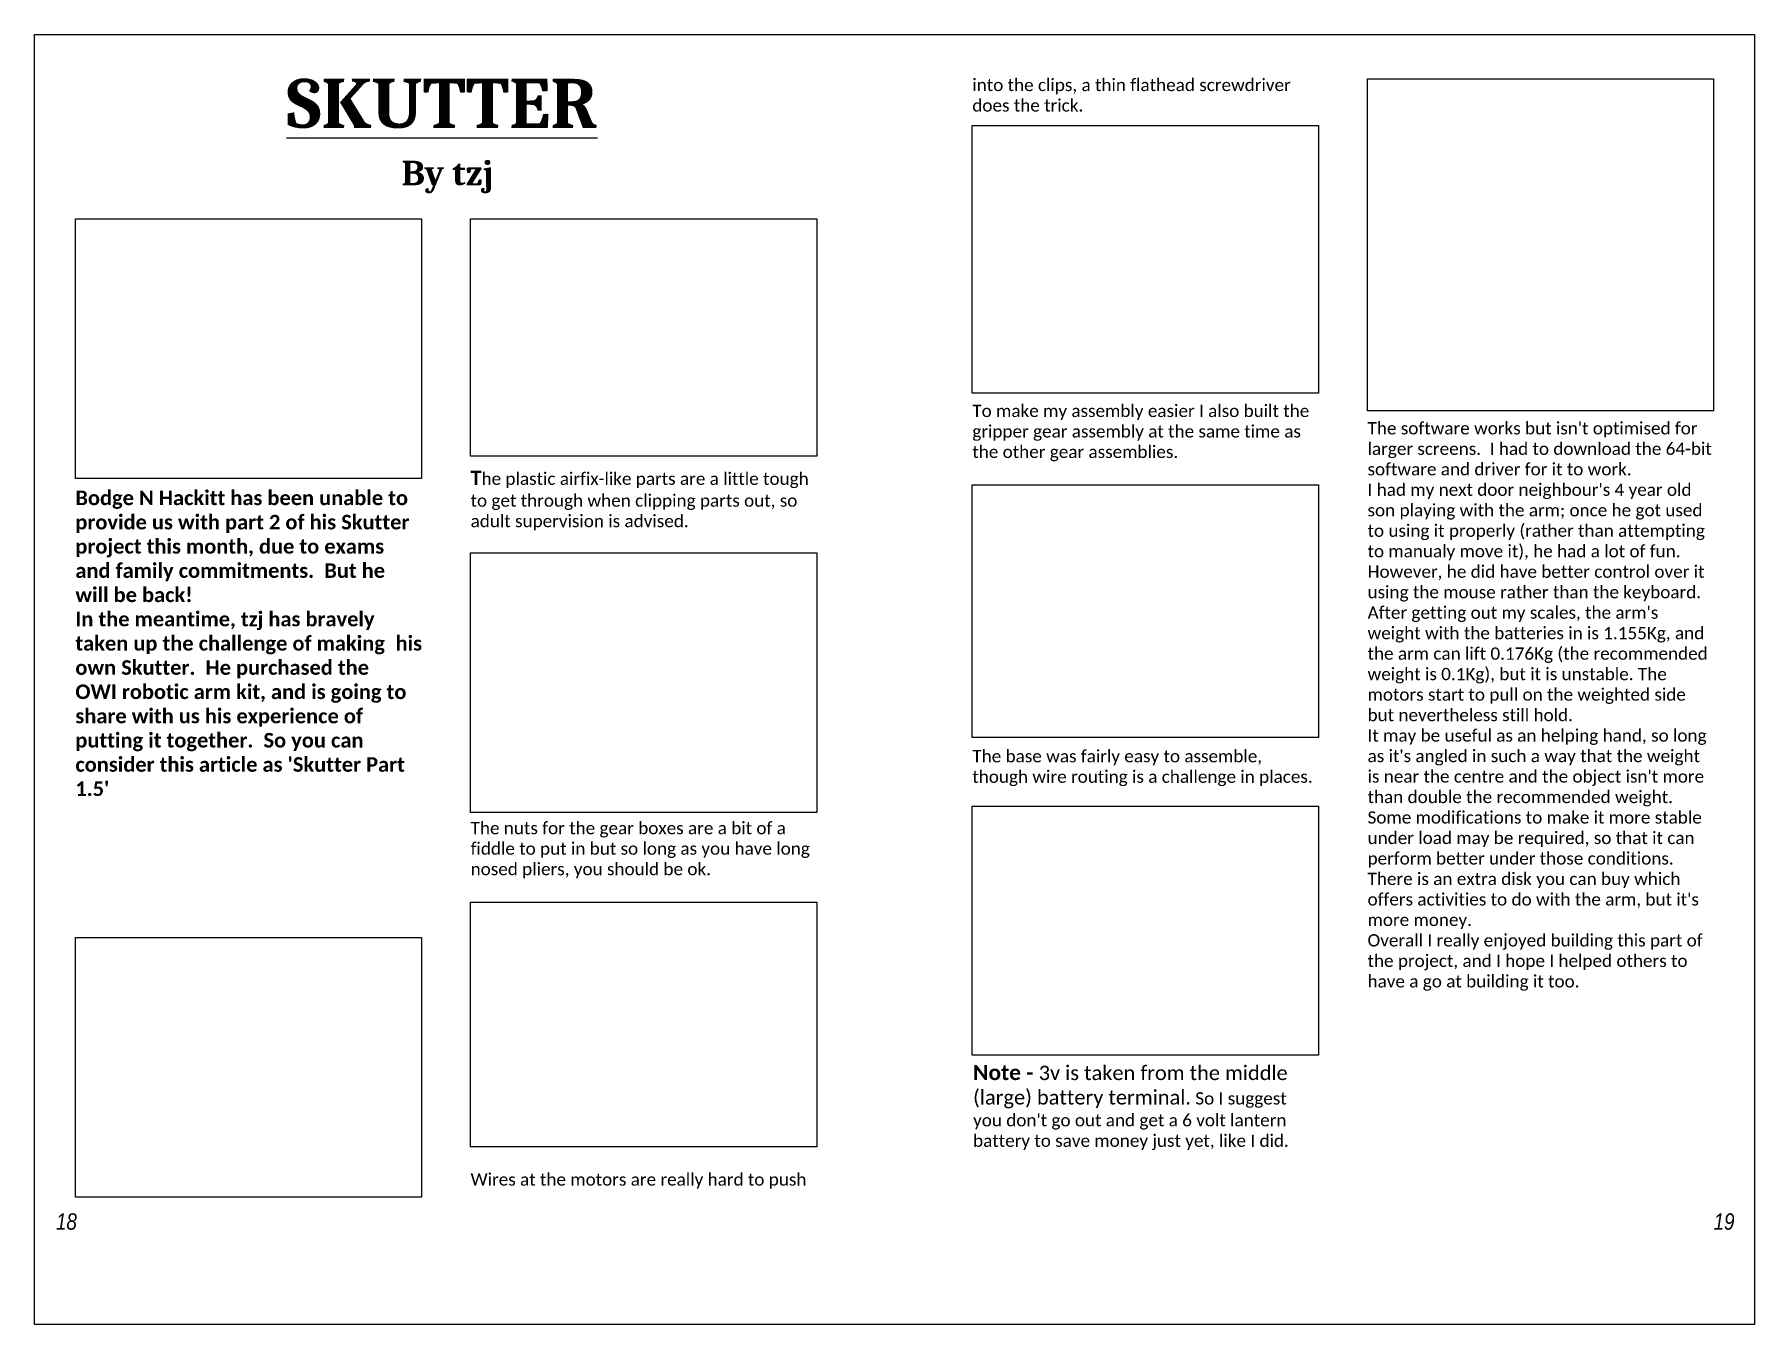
# Model space of a CAD drawing. Header units: millimetres. Extents: x 251 to 671, y 296 to 611.
import ezdxf

# ---------------------------------------------------------------- set-up
doc = ezdxf.new("R2010")
doc.units = ezdxf.units.MM
doc.layers.add('Images', color=7, linetype='Continuous')
doc.layers.add('Text', color=7, linetype='Continuous')
doc.styles.get("Standard").update_dxf_attribs({"font": 'arial.ttf'})
picture_1 = doc.add_image_def('image1.jpg', size_in_pixel=(1024, 768))
picture_2 = doc.add_image_def('image2.jpg', size_in_pixel=(1024, 768))
picture_3 = doc.add_image_def('image3.jpg', size_in_pixel=(949, 651))
picture_4 = doc.add_image_def('image4.jpg', size_in_pixel=(1024, 768))
picture_5 = doc.add_image_def('image5.jpg', size_in_pixel=(809, 625))
picture_6 = doc.add_image_def('image6.jpg', size_in_pixel=(887, 647))
picture_7 = doc.add_image_def('image7.jpg', size_in_pixel=(973, 700))
picture_8 = doc.add_image_def('image8.jpg', size_in_pixel=(714, 685))
picture_9 = doc.add_image_def('image9.jpg', size_in_pixel=(1024, 724))
picture_10 = doc.add_image_def('image10.jpg', size_in_pixel=(1024, 768))

msp = doc.modelspace()

# ---------------------------------------------------------------- texts
at = {"layer": 'Images', "attachment_point": 1}
for s, width, gutter_width, insert, char_height in [('\\pi51.548;{\\fCambria|b1|i0|c0|p18;\\L\\C157;\\c9527094;SKUTTER\\P\\pi79.644;\\H0.5x;\\lBy tzj}', 181, 12.5, (260.86, 600.18), 12), ("{\\fCalibri|b1|i0|c0|p34;\\H1.2333x;Note -\\fCalibri|b0|i0|c0|p34; \\H0.94597x;3v is taken from the middle \\H1.2912x; \\H0.77447x;(large) battery terminal.\\H0.8571x; So I suggest \\H1.5468x; \\H0.64651x;you don't go out and get a 6 volt lantern \\H1.3388x; \\H0.74693x;battery to save money just yet, like I did.\\H1.2399x; }", 84.2428, 25.99, (480.05, 359.42), 3)]:
    msp.add_mtext_dynamic_manual_height_columns(s, width=width, gutter_width=gutter_width, heights=[0], dxfattribs=dict(at, insert=insert, char_height=char_height))
at = {"layer": 'Text', "attachment_point": 1}
for s, insert, char_height in [('{\\fCalibri|b0|i0|c0|p34;into the clips, a thin flathead screwdriver does the trick.}', (479.86, 600.18), 3), ('{\\fCalibri|b0|i0|c0|p34;To make my assembly easier I also built the \\H1.3215x; \\H0.75669x;gripper gear assembly at the same time as \\H1.2457x; \\H0.80279x;the other gear assemblies.\\H1.271x; }', (479.86, 520.6), 3), ("{\\fCalibri|b0|i0|c0|p34;The software works but isn't optimised for larger screens.  I had to download the 64-bit software and driver for it to work.\\PI had my next door neighbour's 4 year old son playing with the arm; once he got used to using it properly (rather than attempting to manualy move it), he had a lot of fun. However, he did have better control over it using the mouse rather than the keyboard.\\PAfter getting out my scales, the arm's weight with the batteries in is 1.155Kg, and the arm can lift 0.176Kg (the recommended weight is 0.1Kg), but it is unstable. The motors start to pull on the weighted side but nevertheless still hold.\\PIt may be useful as an helping hand, so long as it's angled in such a way that the weight is near the centre and the object isn't more than double the recommended weight.\\PSome modifications to make it more stable under load may be required, so that it can perform better under those conditions.\\PThere is an extra disk you can buy which offers activities to do with the arm, but it's more money.\\P\\H0.99997x;Overall I really enjoyed building this part of the project, and I hope I helped others to have a go at building it too.}", (576.36, 516.36), 3), ('{\\fCalibri|b1|i0|c0|p34;\\H1.1667x;T\\fCalibri|b0|i0|c0|p34;\\H0.85714x;he plastic airfix-like parts are a little tough \\H1.4167x; \\H0.70588x;to get through when clipping parts out, so \\H1.3354x; \\H0.74882x;adult supervision is advised.\\H1.241x; }', (357.36, 504.54), 3), ("{\\fCalibri|b1|i0|c0|p34;Bodge N Hackitt has been unable to \\H1.3208x; \\H0.75713x;provide us with part 2 of his Skutter \\H1.5142x; \\H0.6604x;project this month, due to exams \\H1.4474x; \\H0.69088x;and family commitments.  But he \\H1.472x; \\H0.67934x;will be back!\\H1.4615x; \\H0.68422x;\\PIn the meantime, tzj has bravely \\H2.5445x; \\H0.39301x;taken up the challenge of making \\H1.1063x; \\H0.9039x;his own Skutter.  He purchased the \\H1.5834x; \\H0.63155x;OWI robotic arm kit, and is going to \\H1.4205x; \\H0.70396x;share with us his experience of \\H1.481x; \\H0.67523x;putting it together.  So you can \\H1.4585x; \\H0.68563x;consider this article as 'Skutter Part \\H1.4622x; \\H0.68392x;1.5'\\H1.3925x; }", (260.86, 499.64), 3.55), ('{\\fCalibri|b0|i0|c0|p34;The base was fairly easy to assemble, \\H1.3269x; \\H0.75362x;though wire routing is a challenge in places.\\H1.2462x; }', (479.86, 436.29), 3), ('{\\fCalibri|b0|i0|c0|p34;The nuts for the gear boxes are a bit of a \\H1.3269x; \\H0.75362x;fiddle to put in but so long as you have long \\H1.2516x; \\H0.79898x;nosed pliers, you should be ok.\\H1.2713x; }', (357.36, 418.74), 3), ('{\\fCalibri|b0|i0|c0|p34;Wires at the motors are really hard to push\\H1.3215x; }', (357.36, 332.95), 3)]:
    msp.add_mtext_dynamic_manual_height_columns(s, width=84.5, gutter_width=12.5, heights=[0], dxfattribs=dict(at, insert=insert, char_height=char_height))
at = {"layer": 'Text', "color": 255, "char_height": 4, "attachment_point": 1}
for s, insert in [('\\pi5.2703;{\\fArial Narrow|b0|i1|c0|p34;\\C43;18}', (250.86, 323.18)), ('{\\fArial Narrow|b0|i1|c0|p34;\\C43;19}', (660.86, 323.18))]:
    msp.add_mtext_dynamic_manual_height_columns(s, width=9.7232, gutter_width=12.5, heights=[0], dxfattribs=dict(at, insert=insert))

# ---------------------------------------------------------------- pictures from other files: only their frames are drawn
at = {"layer": 'Images'}
image = msp.add_image(picture_10, insert=(250.86, 296.02), size_in_units=(420, 315), dxfattribs=dict(at, brightness=90, contrast=64))
image.dxf.flags = 7
image = msp.add_image(picture_8, insert=(576.36, 519.11), size_in_units=(84.5, 81.07), dxfattribs=at)
image.dxf.flags = 7
image = msp.add_image(picture_5, insert=(479.86, 523.46), size_in_units=(84.5, 65.28), dxfattribs=at)
image.dxf.flags = 7
image = msp.add_image(picture_1, insert=(260.86, 502.62), size_in_units=(84.5, 63.37), dxfattribs=at)
image.dxf.flags = 7
image = msp.add_image(picture_3, insert=(357.36, 508.03), size_in_units=(84.5, 57.97), dxfattribs=at)
image.dxf.flags = 7
image = msp.add_image(picture_6, insert=(479.86, 439.37), size_in_units=(84.5, 61.64), dxfattribs=at)
image.dxf.flags = 7
image = msp.add_image(picture_4, insert=(357.36, 421.06), size_in_units=(84.5, 63.37), dxfattribs=at)
image.dxf.flags = 7
image = msp.add_image(picture_7, insert=(479.86, 361.78), size_in_units=(84.5, 60.79), dxfattribs=at)
image.dxf.flags = 7
image = msp.add_image(picture_9, insert=(357.36, 339.42), size_in_units=(84.5, 59.74), dxfattribs=at)
image.dxf.flags = 7
image = msp.add_image(picture_2, insert=(260.86, 327.11), size_in_units=(84.5, 63.38), dxfattribs=at)
image.dxf.flags = 7

doc.saveas('drawing.dxf')
